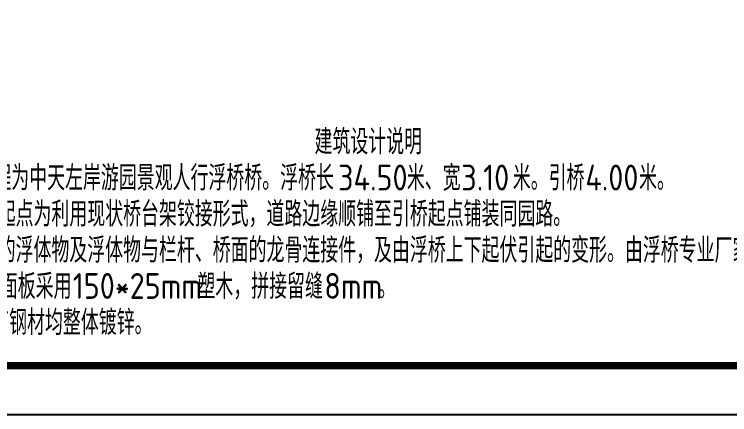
# Model space of a CAD drawing. Extents: x 396092 to 455492, y 17293 to 132793.
# Drawn here: x 428562 to 443116, y 90793 to 98939 of the extents above; entities that cross this region are included whole.
import ezdxf

# ---------------------------------------------------------------- set-up
doc = ezdxf.new("R2010")
doc.units = 0
doc.header["$LTSCALE"] = 1000
doc.header["$MEASUREMENT"] = 0
doc.layers.add('PUB_TEXT', color=7, linetype='Continuous')
doc.styles.get("Standard").update_dxf_attribs({"font": 'gbenor.shx', "bigfont": 'gbcbig.shx'})

# ---------------------------------------------------------------- blocks, each defined once
blk = doc.blocks.new('A$Ce900529c')
blk.add_lwpolyline([(955.47, -628.99), (1549.47, -628.99), (1549.47, -1048.99), (955.47, -1048.99)], close=True)
at = {"const_width": 1.5}
blk.add_lwpolyline([(1539.47, -638.99), (980.47, -638.99), (980.47, -1038.99), (1539.47, -1038.99)], close=True, dxfattribs=at)

msp = doc.modelspace()

# ---------------------------------------------------------------- block references
at = {"xscale": 100, "yscale": 100, "zscale": 100}
msp.add_blockref('A$Ce900529c', (300545.2, 195692.1), dxfattribs=at)

# ---------------------------------------------------------------- texts
at = {"layer": 'PUB_TEXT'}
for s, height, p in [('建筑设计说明', 506.38, (434669.4, 96090)), ('本工程为中天左岸游园景观人行浮桥桥。浮桥长', 506.383, (427406.9, 95355)), ('米、宽', 506.38, (436547.9, 95355)), ('米。引桥', 506.38, (438703.7, 95355)), ('米。', 506.38, (441271.9, 95355)), ('34.50', 525, (435147.9, 95355)), ('3.10', 525, (437653.7, 95355)), ('4.00', 525, (440178.2, 95355)), ('桥头起点为利用现状桥台架铰接形式，道路边缘顺铺至引桥起点铺装同园路。', 506.383, (427494.4, 94620)), ('浮桥的浮体物及浮体物与栏杆、桥面的龙骨连接件，及由浮桥上下起伏引起的变形。由浮桥专业厂家根据相关规范进行制作与安装；', 506.383, (427494.4, 93885)), ('浮桥面板采用', 506.38, (427538.1, 93150)), ('150*25mm', 525, (429749.9, 93150)), ('塑木，拼接留缝', 506.38, (432287.4, 93150)), ('8mm', 525, (434867.7, 93150)), ('。', 506.4, (435961.4, 93150)), ('、所有钢材均整体镀锌。', 506.383, (427363.1, 92415))]:
    msp.add_text(s, height=height, dxfattribs=at).set_placement(p)

doc.saveas('drawing.dxf')
